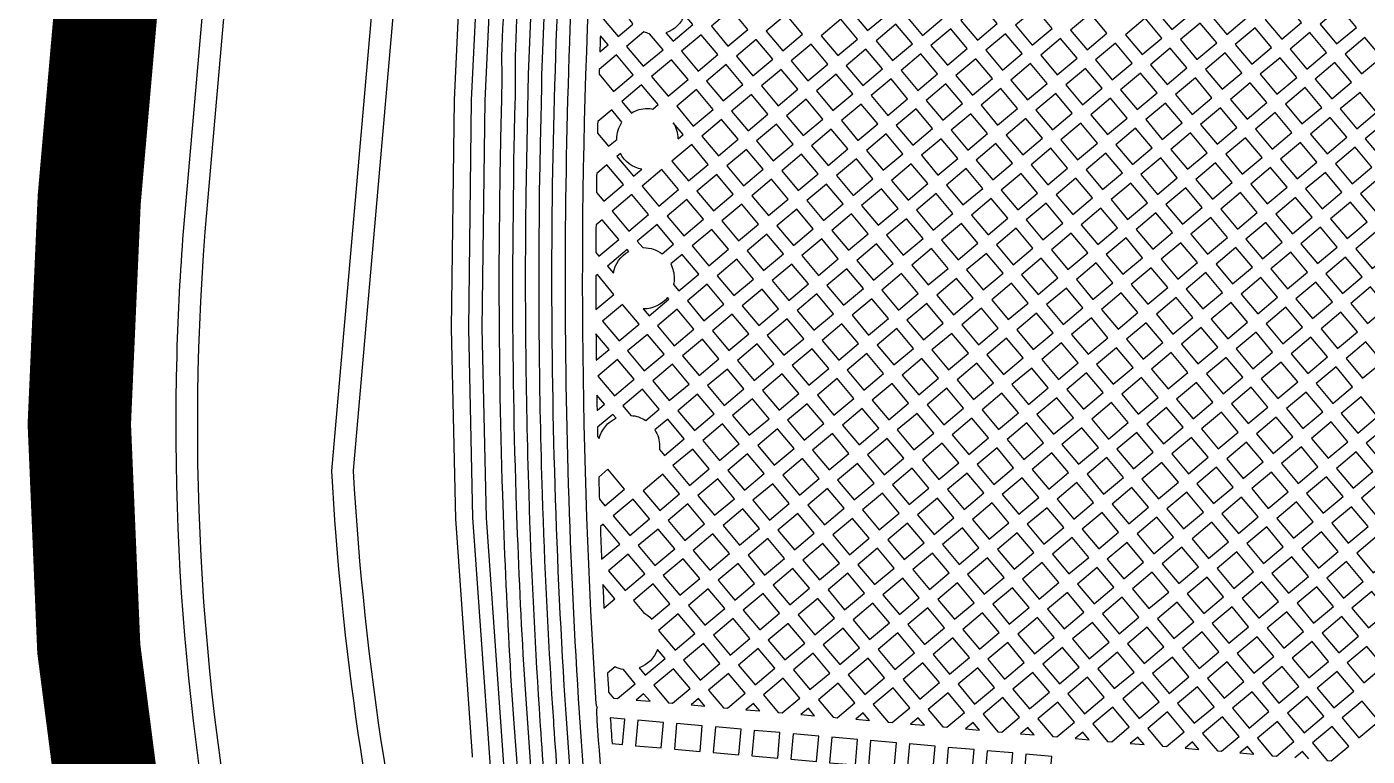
# Model space of a CAD drawing. Extents: x 592 to 965, y 89 to 353.
# Drawn here: x 662.65 to 670.43, y 183.03 to 187.26 of the extents above; entities that cross this region are included whole.
import ezdxf

# ---------------------------------------------------------------- set-up
doc = ezdxf.new("R2010")
doc.units = 0
doc.layers.add('bak_bak_ttr1-bcq8120', color=8, linetype='Continuous')
doc.layers.add('bak_outline', color=7, linetype='Continuous')

msp = doc.modelspace()

# ---------------------------------------------------------------- linework, layer by layer
at = {"layer": 'bak_bak_ttr1-bcq8120'}
for p, q in [((666.021, 185.8709), (666.0553, 185.8299)), ((666.1874, 183.3548), (666.268, 183.3477)), ((666.5059, 183.3269), (666.5863, 183.3199)), ((666.8245, 183.2991), (666.9047, 183.292)), ((667.1428, 183.2712), (667.2233, 183.2642)), ((667.4614, 183.2433), (667.5418, 183.2363)), ((667.78, 183.2155), (667.8602, 183.2084)), ((668.0983, 183.1876), (668.1789, 183.1806)), ((668.4169, 183.1597), (668.4972, 183.1527)), ((668.7354, 183.1319), (668.8158, 183.1248)), ((669.0537, 183.104), (669.1341, 183.097)), ((669.3723, 183.0762), (669.4525, 183.0691)), ((669.6909, 183.0483), (669.7712, 183.0413))]:
    msp.add_line(p, q, dxfattribs=at)
for points in [[(665.0883, 177.6118, -0.097843), (663.2755, 183.0946, -0.06343), (663.2743, 183.1009, -0.04958), (663.274, 183.1059, -0.052293), (663.215, 186.2128), (665.3872, 211.0404, -0.395558), (666.2297, 211.7384), (669.466, 211.4552), (669.466, 211.4553), (671.1289, 211.3098), (671.1289, 211.3098), (677.8052, 210.7257, -0.414215), (678.5277, 209.8647), (676.4092, 185.6453), (676.4086, 185.6427), (676.3737, 185.244, 0.154939), (676.665, 183.9428, -0.073404), (676.6684, 183.9362, -0.000315), (676.6813, 183.9131, -0.03763), (678.5806, 179.824, -0.08198)], [(669.4684, 211.3372), (669.4626, 211.3441), (666.2119, 211.6285), (665.4882, 211.0215), (665.2642, 208.4608), (665.4904, 208.1912, -0.202018), (665.4935, 208.1818), (663.5597, 186.0726, 0.012184), (663.5221, 185.3648, -0.066478), (663.5223, 185.3581, -0.042264), (663.5221, 185.3539, -0.035699), (663.5221, 185.3503, 0.137713), (665.4378, 177.7218, -0.154922), (667.5855, 167.6466), (667.1059, 162.1651, -0.101714), (665.13, 155.544, 0.086448), (663.565, 150.8048), (663.5645, 150.799, -0.058785), (663.5633, 150.7932, 0.0146), (663.4646, 149.95, 0.011997), (663.4277, 149.2438, -0.059048), (663.4279, 149.2379), (663.4274, 149.2321)], [(665.0649, 181.3733, -0.049088), (664.5474, 184.6834, -0.038287), (664.5474, 184.6853), (666.6253, 208.4381), (666.2658, 208.8666, -0.202153), (666.2628, 208.876), (666.4175, 210.6443, -0.20218), (666.4221, 210.653), (666.6243, 210.8227, -0.202095), (666.6337, 210.8257), (667.0612, 210.7883, -0.366935), (667.2904, 210.7683), (667.44, 210.7552, -0.202203), (667.4487, 210.7506), (667.6094, 210.5591), (669.5049, 210.3932), (669.7041, 210.5604), (669.708, 210.6044, -0.180134), (669.7188, 210.728), (669.7434, 211.0095), (669.4684, 211.3373)], [(670.424, 210.8144), (670.3423, 210.6443), (670.3362, 210.5749, -0.197514), (670.1859, 210.2882), (669.7444, 209.9178, -0.199366), (669.3745, 209.8019), (667.7386, 209.945, 0.16513), (667.6874, 209.9325, 0.034753), (667.6164, 209.8808), (667.466, 209.7546, 0.19969), (667.2425, 209.323), (665.3506, 187.6985), (665.3093, 186.8312), (665.2926, 185.5109), (665.3166, 184.4121), (665.4643, 182.3213)], [(665.6854, 182.5168, -0.004507), (665.6327, 183.2064, -0.012092), (665.6326, 183.208), (665.6313, 183.2302, -0.008059), (665.5689, 184.466, -0.017028), (665.5688, 184.4685), (665.566, 184.5518, -0.011283), (665.5497, 186.2842), (665.5625, 186.9823), (665.6042, 187.9678), (667.4674, 209.2677, -0.197976), (667.6276, 209.5746), (667.6504, 209.5938, -0.200612), (667.9534, 209.6883), (669.5789, 209.5461, 0.198797), (670.2858, 209.7688), (670.8545, 210.2461, 0.060637), (670.9594, 210.3581, 0.136746), (671.0319, 210.5532), (671.0346, 210.5838, 0.188663), (670.9665, 210.8015)], [(671.2174, 210.7829, 0.19696), (671.11, 210.5712), (671.1076, 210.5439, -0.135952), (671.0202, 210.3122, -0.060599), (670.9026, 210.187), (670.3351, 209.7107, -0.198927), (669.5723, 209.4702), (667.9419, 209.6129, 0.196869), (667.6997, 209.5357), (667.6768, 209.5164, 0.199815), (667.543, 209.2584), (665.6751, 187.8844), (665.6386, 186.9781, -0.007099), (665.6364, 186.8123, -0.016446), (665.6364, 186.8099, 0.002652), (665.6277, 186.4044, -0.010648), (665.6276, 186.4031), (665.6258, 186.2805, 0.011283), (665.6422, 184.5515), (665.645, 184.4711, 0.008085), (665.7074, 183.2339, -0.011996), (665.7075, 183.2323), (665.7088, 183.2101, 0.004497), (665.7613, 182.5233, -0.014683)], [(665.3884, 182.3146), (665.2404, 184.4134), (665.2164, 185.5105), (665.2331, 186.8334), (665.2745, 187.7038), (667.167, 209.3342, -0.198162), (667.4175, 209.8133), (667.5678, 209.9394, -0.035195), (667.6484, 209.998, -0.161706), (667.7455, 210.021), (669.384, 209.8776, 0.198073), (669.6959, 209.9765), (670.1373, 210.3469, 0.200245), (670.2607, 210.5861), (670.2668, 210.6551), (670.2046, 210.7368)], [(670.7695, 210.5245, 0.194053), (670.5936, 210.355, -0.023807), (670.4228, 210.0585, -0.075312), (670.3651, 209.9931), (670.212, 209.8646, -0.199151), (669.4755, 209.6332), (667.781, 209.7815, 0.191458), (667.7396, 209.7682), (667.5514, 209.6103, 0.198711), (667.3942, 209.3079), (665.5262, 187.954, 0.005509), (665.4849, 187.0841, -0.011854), (665.484, 186.8141, 0.002643), (665.4752, 186.4084, -0.010434), (665.4752, 186.4071), (665.47, 185.8438, 0.008424), (665.4896, 184.5479, -0.01548), (665.4896, 184.5457, 0.007911), (665.4898, 184.5424, -0.022136), (665.49, 184.5392), (665.4959, 184.3699, 0.006012), (665.5409, 183.4462, -0.011121), (665.541, 183.4447), (665.5873, 182.7748)], [(665.8521, 182.3641, -0.034733), (665.7458, 187.67), (667.6289, 209.1964, -0.197109), (667.7388, 209.4093), (667.7824, 209.4548, -0.135335), (667.8652, 209.5043, -0.089473), (668.0766, 209.5231), (669.584, 209.3912, 0.069845), (669.956, 209.4106, 0.129172), (670.4823, 209.6597), (671.0775, 210.1591, 0.06532), (671.237, 210.3351, 0.195736), (671.2655, 210.5556)], [(671.4789, 210.4334, 0.200499), (671.3003, 210.2927, -0.065782), (671.1263, 210.1006), (670.5312, 209.6012, -0.129623), (669.9677, 209.3352, -0.070332), (669.5718, 209.3158), (668.0681, 209.4474, 0.08862), (667.8854, 209.4307, 0.134538), (667.8376, 209.4023), (667.7891, 209.352, 0.198344), (667.7049, 209.1897), (665.8218, 187.6646, 0.034712), (665.9278, 182.3726)], [(667.0653, 209.341), (665.1729, 187.7102), (665.1313, 186.8363), (665.1144, 185.5095), (665.1387, 184.4056), (665.2356, 183.0313), (665.2354, 183.0246, -0.097026)], [(665.5332, 182.5061), (665.479, 183.2192), (665.4649, 183.4401, -0.006037), (665.4196, 184.3695, -0.016842), (665.4196, 184.3719), (665.4133, 184.5478, -0.0084), (665.3938, 185.8425, -0.011875), (665.3937, 185.8441), (665.399, 186.4083, -0.002642), (665.4078, 186.8147, -0.011027), (665.4078, 186.8161, 0.011821), (665.4087, 187.0818, -0.024017), (665.4086, 187.0853, -0.005533), (665.4503, 187.9607, -0.022937), (665.4506, 187.964), (667.3182, 209.3145, -0.198914)], [(666.0289, 182.3856, -0.005971), (665.9586, 183.2917, -0.144521), (665.9633, 183.3127, -0.14277), (665.956, 183.3327, -0.028419), (665.9234, 187.6563, -0.019294), (665.9236, 187.6591), (667.7608, 208.6616, -0.117733)], [(666.4933, 208.3914), (664.4196, 184.6846, 0.088899), (665.8282, 178.7707)], [(665.5283, 177.8207, -0.149807), (663.6875, 186.0702), (665.6255, 208.2276, -0.019259)], [(666.2203, 186.4328, -0.228183), (666.0962, 186.5244), (666.0765, 186.5079)], [(666.0553, 185.8299, -0.229095), (666.1447, 185.9563), (666.1356, 185.9671), (666.021, 185.8709)]]:
    msp.add_lwpolyline(points, format="xyb", dxfattribs=at)
for points in [[(665.987, 187.3178), (666.0832, 187.2031), (666.1693, 187.2753, -0.172854), (666.1253, 187.3863), (666.1018, 187.4142)], [(666.3606, 187.2244), (666.4018, 187.1752), (666.5166, 187.2715), (666.4688, 187.3284, -0.221457)], [(666.1322, 187.1447), (666.2286, 187.0299), (666.3434, 187.1263), (666.2659, 187.2187, -0.048863), (666.2329, 187.2292)], [(665.9724, 186.9835), (666.0554, 186.8846), (666.1702, 186.9809), (666.0738, 187.0957), (665.9733, 187.0114, 0.000273)], [(666.1044, 186.8262), (666.1606, 186.7592, -0.138127), (666.2534, 186.7853, -0.045118), (666.2852, 186.7824), (666.3154, 186.8078), (666.2192, 186.9225)], [(665.9632, 186.643), (666.0275, 186.5662), (666.0756, 186.6065), (666.0756, 186.6075, -0.148326), (666.1055, 186.7063), (666.046, 186.7772), (665.9647, 186.709, 0.000472)], [(665.9569, 186.2986), (665.9997, 186.2477), (666.1145, 186.344), (666.0182, 186.4589), (665.9586, 186.4089, 0.000748)], [(665.9538, 185.9509), (665.972, 185.9292), (666.0867, 186.0255), (665.9903, 186.1403), (665.9548, 186.1106, 0.001066)], [(666.194, 186.0161), (666.2256, 185.9784, -0.007659), (666.2307, 185.9785, -0.164614), (666.3387, 185.942), (666.4051, 185.9977), (666.3089, 186.1124)], [(666.3879, 185.8838, -0.122208), (666.4085, 185.8007, -0.050916), (666.4048, 185.7648), (666.4356, 185.7282), (666.5505, 185.8245), (666.4541, 185.9394)], [(666.229, 185.6229), (666.2626, 185.5829), (666.3772, 185.6792), (666.369, 185.689, -0.226607), (666.2307, 185.6229)], [(666.1104, 185.0607), (666.157, 185.0052, -0.129798), (666.2431, 184.9764), (666.3215, 185.0423), (666.2252, 185.157)], [(665.9628, 184.9367, 0.000397), (665.964, 184.8835), (665.9734, 184.8723, -0.224899), (666.071, 184.9892), (666.0521, 185.0117)], [(666.2965, 184.9218, -0.140214), (666.3234, 184.8278, -0.027699), (666.3223, 184.8082), (666.3521, 184.7727), (666.4668, 184.869), (666.3705, 184.9839)], [(665.9703, 184.6481, 0.000867), (665.9744, 184.5194), (666.0057, 184.4821), (666.1205, 184.5784), (666.0241, 184.6933)], [(666.1722, 183.932), (666.231, 183.8619, -0.084059), (666.2769, 183.8244), (666.3832, 183.9136), (666.287, 184.0283)], [(666.2053, 183.541), (666.2406, 183.499), (666.3553, 183.5952), (666.3107, 183.6484, -0.221994)], [(666.0213, 183.5104, 0.000749), (666.0281, 183.4003), (666.0566, 183.3662), (666.08, 183.3642), (666.1822, 183.45), (666.1133, 183.5322, -0.071024), (666.0654, 183.5474)], [(666.0375, 183.2524, 0.001008), (666.0479, 183.1021), (666.1081, 183.0968), (666.1211, 183.2451)]]:
    msp.add_lwpolyline(points, format="xyb", close=True, dxfattribs=at)
for points in [[(667.434, 187.3517), (667.5304, 187.2369), (667.6452, 187.3332), (667.5488, 187.4481)], [(667.7525, 187.3238), (667.8488, 187.2091), (667.9636, 187.3055), (667.8674, 187.4202)], [(669.1996, 187.3578), (669.296, 187.243), (669.4108, 187.3393), (669.3144, 187.4542)], [(669.5182, 187.3299), (669.6145, 187.2152), (669.7291, 187.3114), (669.6328, 187.4261)], [(666.6239, 187.2621), (666.7202, 187.1474), (666.835, 187.2438), (666.7388, 187.3585)], [(668.071, 187.2961), (668.1674, 187.1812), (668.2821, 187.2775), (668.1857, 187.3924)], [(668.3894, 187.2681), (668.4858, 187.1533), (668.6006, 187.2496), (668.5043, 187.3645)], [(668.708, 187.2402), (668.8042, 187.1255), (668.9192, 187.222), (668.8229, 187.3367)], [(669.8365, 187.302), (669.9328, 187.1872), (670.0477, 187.2836), (669.9514, 187.3984)], [(670.1551, 187.2742), (670.2514, 187.1594), (670.3663, 187.2557), (670.2699, 187.3706)], [(666.9424, 187.2344), (667.0387, 187.1195), (667.1536, 187.2159), (667.0572, 187.3308)], [(667.261, 187.2065), (667.3573, 187.0917), (667.472, 187.1879), (667.3756, 187.3027)], [(667.5793, 187.1785), (667.6756, 187.0638), (667.7904, 187.1601), (667.6942, 187.2749)], [(669.0265, 187.2126), (669.1229, 187.0977), (669.2376, 187.194), (669.1412, 187.3088)], [(669.3449, 187.1846), (669.4412, 187.0698), (669.5561, 187.1662), (669.4598, 187.281)], [(666.4508, 187.1169), (666.547, 187.0022), (666.6618, 187.0984), (666.5655, 187.2131)], [(666.7691, 187.089), (666.8655, 186.9742), (666.9804, 187.0706), (666.884, 187.1854)], [(667.8978, 187.1508), (667.9941, 187.0359), (668.109, 187.1323), (668.0126, 187.2471)], [(668.2163, 187.1229), (668.3127, 187.008), (668.4274, 187.1043), (668.331, 187.2191)], [(668.5348, 187.0949), (668.631, 186.9802), (668.7459, 187.0765), (668.6496, 187.1913)], [(669.6634, 187.1568), (669.7598, 187.042), (669.8745, 187.1382), (669.7781, 187.253)], [(669.9818, 187.1288), (670.0781, 187.014), (670.193, 187.1104), (670.0967, 187.2252)], [(670.3004, 187.101), (670.3967, 186.9863), (670.5115, 187.0827), (670.4152, 187.1974)], [(667.0877, 187.0612), (667.1841, 186.9463), (667.299, 187.0427), (667.2026, 187.1576)], [(667.4063, 187.0333), (667.5026, 186.9186), (667.6172, 187.0148), (667.521, 187.1295)], [(667.7246, 187.0054), (667.8209, 186.8906), (667.9358, 186.9869), (667.8394, 187.1018)], [(668.8532, 187.0672), (668.9496, 186.9523), (669.0645, 187.0487), (668.9681, 187.1636)], [(669.1719, 187.0394), (669.2682, 186.9246), (669.3829, 187.0208), (669.2866, 187.1356)], [(669.4902, 187.0115), (669.5866, 186.8966), (669.7014, 186.993), (669.6051, 187.1078)], [(666.2775, 186.9715), (666.3738, 186.8568), (666.4887, 186.9532), (666.3924, 187.0679)], [(666.596, 186.9438), (666.6924, 186.8289), (666.8071, 186.9252), (666.7108, 187.0401)], [(668.0431, 186.9775), (668.1395, 186.8627), (668.2543, 186.9591), (668.158, 187.0739)], [(668.3617, 186.9497), (668.4579, 186.8349), (668.5726, 186.9312), (668.4764, 187.0459)], [(669.8088, 186.9836), (669.9051, 186.8688), (670.0198, 186.965), (669.9234, 187.0798)], [(670.1271, 186.9556), (670.2234, 186.8409), (670.3383, 186.9373), (670.242, 187.052)], [(666.9145, 186.9158), (667.0109, 186.801), (667.1257, 186.8973), (667.0293, 187.0122)], [(667.2331, 186.8879), (667.3293, 186.7732), (667.4442, 186.8696), (667.3479, 186.9843)], [(667.5515, 186.8602), (667.6479, 186.7454), (667.7626, 186.8416), (667.6662, 186.9564)], [(668.68, 186.9218), (668.7764, 186.807), (668.8912, 186.9033), (668.7948, 187.0182)], [(668.9986, 186.8939), (669.0949, 186.7792), (669.2098, 186.8756), (669.1135, 186.9904)], [(669.3171, 186.8662), (669.4135, 186.7514), (669.5282, 186.8476), (669.4319, 186.9625)], [(666.4228, 186.7984), (666.5192, 186.6836), (666.634, 186.78), (666.5377, 186.8948)], [(667.8699, 186.8322), (667.9663, 186.7174), (668.0811, 186.8137), (667.9847, 186.9285)], [(668.1885, 186.8043), (668.2847, 186.6896), (668.3996, 186.786), (668.3033, 186.9007)], [(668.5069, 186.7766), (668.6033, 186.6617), (668.718, 186.758), (668.6216, 186.8728)], [(669.6356, 186.8382), (669.7319, 186.7234), (669.8467, 186.8198), (669.7504, 186.9346)], [(669.9541, 186.8104), (670.0504, 186.6957), (670.165, 186.7919), (670.0688, 186.9066)], [(670.2724, 186.7825), (670.3687, 186.6677), (670.4836, 186.7641), (670.3873, 186.8789)], [(666.7414, 186.7706), (666.8378, 186.6557), (666.9525, 186.752), (666.8561, 186.8668)], [(667.0598, 186.7426), (667.1561, 186.6279), (667.2709, 186.7243), (667.1747, 186.839)], [(667.3783, 186.7149), (667.4747, 186.6), (667.5895, 186.6964), (667.4932, 186.8113)], [(668.8253, 186.7486), (668.9217, 186.6338), (669.0365, 186.7302), (668.9402, 186.845)], [(669.1438, 186.7208), (669.2402, 186.606), (669.3551, 186.7024), (669.2588, 186.8172)], [(666.5681, 186.6252), (666.6645, 186.5103), (666.7794, 186.6067), (666.683, 186.7216)], [(667.6969, 186.687), (667.7933, 186.5722), (667.9079, 186.6684), (667.8115, 186.7832)], [(668.0153, 186.659), (668.1115, 186.5443), (668.2263, 186.6406), (668.1301, 186.7553)], [(668.3337, 186.6312), (668.4301, 186.5164), (668.5449, 186.6127), (668.4485, 186.7276)], [(669.4625, 186.693), (669.5588, 186.5782), (669.6735, 186.6745), (669.5772, 186.7893)], [(669.7809, 186.6651), (669.8771, 186.5504), (669.992, 186.6467), (669.8957, 186.7614)], [(670.0993, 186.6373), (670.1957, 186.5225), (670.3104, 186.6187), (670.214, 186.7335)], [(666.8867, 186.5973), (666.983, 186.4826), (667.0977, 186.5789), (667.0015, 186.6936)], [(667.2051, 186.5695), (667.3014, 186.4547), (667.4163, 186.551), (667.3199, 186.6659)], [(667.5236, 186.5416), (667.62, 186.4268), (667.7349, 186.5232), (667.6385, 186.638)], [(668.6523, 186.6034), (668.7486, 186.4886), (668.8633, 186.5848), (668.767, 186.6996)], [(668.9706, 186.5754), (669.067, 186.4606), (669.1818, 186.557), (669.0855, 186.6718)], [(669.2892, 186.5476), (669.3855, 186.4328), (669.5004, 186.5292), (669.4041, 186.644)], [(670.4177, 186.6093), (670.5141, 186.4945), (670.629, 186.5909), (670.5326, 186.7057)], [(666.395, 186.4799), (666.4913, 186.365), (666.6061, 186.4614), (666.5098, 186.5762)], [(667.8422, 186.5138), (667.9385, 186.3991), (668.0531, 186.4953), (667.9569, 186.61)], [(668.1605, 186.4859), (668.2569, 186.3711), (668.3717, 186.4674), (668.2753, 186.5822)], [(669.6078, 186.5198), (669.704, 186.4051), (669.8188, 186.5014), (669.7225, 186.6161)], [(669.9261, 186.492), (670.0225, 186.3771), (670.1373, 186.4735), (670.041, 186.5884)], [(670.2447, 186.4641), (670.341, 186.3493), (670.4557, 186.4455), (670.3593, 186.5603)], [(666.7135, 186.452), (666.8097, 186.3373), (666.9246, 186.4337), (666.8284, 186.5484)], [(667.032, 186.4243), (667.1283, 186.3094), (667.2431, 186.4057), (667.1467, 186.5205)], [(667.3504, 186.3963), (667.4468, 186.2814), (667.5616, 186.3778), (667.4653, 186.4927)], [(668.479, 186.458), (668.5754, 186.3432), (668.6902, 186.4396), (668.5939, 186.5544)], [(668.7976, 186.4302), (668.8939, 186.3154), (669.0086, 186.4116), (668.9123, 186.5265)], [(669.116, 186.4022), (669.2123, 186.2874), (669.3271, 186.3838), (669.2308, 186.4986)], [(666.2219, 186.3346), (666.3183, 186.2198), (666.433, 186.3161), (666.3366, 186.4309)], [(666.5403, 186.3067), (666.6366, 186.192), (666.7514, 186.2883), (666.6551, 186.403)], [(667.669, 186.3684), (667.7652, 186.2537), (667.8801, 186.3501), (667.7839, 186.4648)], [(667.9875, 186.3407), (668.0838, 186.2259), (668.1985, 186.3221), (668.1021, 186.4369)], [(668.3058, 186.3127), (668.4022, 186.1979), (668.517, 186.2942), (668.4207, 186.409)], [(669.4345, 186.3744), (669.5307, 186.2597), (669.6457, 186.3561), (669.5494, 186.4709)], [(669.753, 186.3468), (669.8494, 186.2319), (669.9641, 186.3282), (669.8677, 186.443)], [(670.0715, 186.3188), (670.1678, 186.2039), (670.2827, 186.3003), (670.1863, 186.4151)], [(666.8587, 186.2789), (666.9551, 186.164), (667.07, 186.2604), (666.9736, 186.3753)], [(667.1773, 186.251), (667.2737, 186.1362), (667.3884, 186.2325), (667.2921, 186.3473)], [(668.6243, 186.2849), (668.7207, 186.17), (668.8355, 186.2664), (668.7392, 186.3812)], [(668.9429, 186.257), (669.0392, 186.1422), (669.1539, 186.2385), (669.0576, 186.3533)], [(669.2613, 186.2291), (669.3575, 186.1144), (669.4724, 186.2107), (669.3761, 186.3254)], [(670.39, 186.2909), (670.4863, 186.1762), (670.6009, 186.2724), (670.5047, 186.3871)], [(666.0487, 186.1893), (666.145, 186.0745), (666.2599, 186.1708), (666.1635, 186.2857)], [(666.3672, 186.1614), (666.4635, 186.0467), (666.5782, 186.143), (666.4819, 186.2577)], [(667.4958, 186.2231), (667.592, 186.1084), (667.7069, 186.2047), (667.6106, 186.3194)], [(667.8142, 186.1953), (667.9106, 186.0805), (668.0255, 186.1769), (667.9291, 186.2917)], [(668.1328, 186.1675), (668.2291, 186.0527), (668.3438, 186.1489), (668.2475, 186.2637)], [(669.5797, 186.2013), (669.6761, 186.0865), (669.791, 186.1829), (669.6947, 186.2978)], [(669.8984, 186.1735), (669.9947, 186.0587), (670.1095, 186.1549), (670.0131, 186.2698)], [(666.6855, 186.1336), (666.7819, 186.0187), (666.8967, 186.1151), (666.8003, 186.2299)], [(667.0041, 186.1057), (667.1004, 185.9908), (667.2153, 186.0872), (667.1189, 186.2021)], [(667.3227, 186.0778), (667.4189, 185.9631), (667.5337, 186.0594), (667.4374, 186.1741)], [(668.4511, 186.1395), (668.5475, 186.0247), (668.6623, 186.121), (668.566, 186.2359)], [(668.7697, 186.1116), (668.866, 185.9969), (668.9808, 186.0932), (668.8845, 186.208)], [(669.0882, 186.0838), (669.1844, 185.9691), (669.2992, 186.0654), (669.2029, 186.1801)], [(670.2168, 186.1455), (670.3131, 186.0308), (670.4279, 186.1272), (670.3317, 186.2419)], [(667.641, 186.05), (667.7374, 185.9351), (667.8522, 186.0315), (667.7559, 186.1464)], [(667.9596, 186.0221), (668.0559, 185.9073), (668.1708, 186.0037), (668.0744, 186.1185)], [(668.2781, 185.9943), (668.3745, 185.8795), (668.4891, 185.9757), (668.3928, 186.0905)], [(669.4065, 186.056), (669.5029, 185.9411), (669.6177, 186.0375), (669.5214, 186.1524)], [(669.7251, 186.0281), (669.8214, 185.9133), (669.9364, 186.0097), (669.84, 186.1246)], [(670.0437, 186.0003), (670.14, 185.8856), (670.2547, 185.9819), (670.1584, 186.0966)], [(666.5125, 185.9884), (666.6088, 185.8735), (666.7235, 185.9698), (666.6272, 186.0846)], [(666.8309, 185.9604), (666.9273, 185.8455), (667.0421, 185.9418), (666.9457, 186.0567)], [(667.1494, 185.9324), (667.2457, 185.8177), (667.3605, 185.9141), (667.2643, 186.0288)], [(668.5965, 185.9663), (668.6928, 185.8515), (668.8076, 185.9479), (668.7113, 186.0627)], [(668.915, 185.9385), (669.0112, 185.8238), (669.1261, 185.9201), (669.0298, 186.0349)], [(670.362, 185.9725), (670.4584, 185.8576), (670.5733, 185.954), (670.4769, 186.0688)], [(667.4679, 185.9047), (667.5643, 185.7899), (667.679, 185.8862), (667.5826, 186.001)], [(667.7864, 185.8768), (667.8827, 185.762), (667.9975, 185.8583), (667.9012, 185.9731)], [(668.1049, 185.849), (668.2012, 185.7341), (668.3161, 185.8305), (668.2197, 185.9453)], [(669.2334, 185.9108), (669.3298, 185.7959), (669.4445, 185.8922), (669.3481, 186.007)], [(669.5519, 185.8828), (669.6482, 185.7679), (669.7631, 185.8643), (669.6667, 185.9791)], [(669.8704, 185.8549), (669.9667, 185.7402), (670.0816, 185.8366), (669.9854, 185.9513)], [(666.6578, 185.8151), (666.7542, 185.7003), (666.8689, 185.7965), (666.7725, 185.9114)], [(666.9762, 185.7871), (667.0725, 185.6724), (667.1873, 185.7688), (667.091, 185.8835)], [(668.4235, 185.8211), (668.5198, 185.7063), (668.6344, 185.8026), (668.5381, 185.9173)], [(668.7418, 185.7932), (668.838, 185.6784), (668.9529, 185.7748), (668.8566, 185.8895)], [(669.0602, 185.7654), (669.1566, 185.6506), (669.2714, 185.7469), (669.1751, 185.8618)], [(670.189, 185.8272), (670.2853, 185.7124), (670.4, 185.8086), (670.3037, 185.9235)], [(667.2946, 185.7594), (667.391, 185.6445), (667.5059, 185.7409), (667.4095, 185.8558)], [(667.6132, 185.7315), (667.7096, 185.6167), (667.8243, 185.713), (667.728, 185.8278)], [(667.9317, 185.7036), (668.028, 185.5888), (668.1429, 185.6851), (668.0465, 185.8)], [(669.3788, 185.7375), (669.4751, 185.6227), (669.5899, 185.7189), (669.4935, 185.8338)], [(669.6972, 185.7095), (669.7935, 185.5948), (669.9083, 185.6912), (669.8121, 185.8059)], [(666.4846, 185.6698), (666.581, 185.5549), (666.6958, 185.6513), (666.5994, 185.7661)], [(666.8032, 185.6419), (666.8994, 185.5272), (667.0141, 185.6234), (666.9179, 185.7382)], [(667.1215, 185.6141), (667.2178, 185.4992), (667.3326, 185.5955), (667.2363, 185.7104)], [(668.2502, 185.6757), (668.3465, 185.561), (668.4614, 185.6574), (668.3651, 185.7721)], [(668.5687, 185.648), (668.665, 185.5333), (668.7797, 185.6295), (668.6834, 185.7442)], [(668.887, 185.6201), (668.9834, 185.5052), (669.0982, 185.6016), (669.0018, 185.7164)], [(670.0157, 185.6818), (670.112, 185.567), (670.227, 185.6634), (670.1306, 185.7782)], [(670.3343, 185.654), (670.4307, 185.5392), (670.5454, 185.6354), (670.449, 185.7503)], [(665.9929, 185.5524), (666.0893, 185.4375), (666.2042, 185.534), (666.1078, 185.6488)], [(667.44, 185.5861), (667.5363, 185.4713), (667.6512, 185.5677), (667.5549, 185.6825)], [(667.7586, 185.5583), (667.8549, 185.4435), (667.9697, 185.5398), (667.8733, 185.6546)], [(668.077, 185.5304), (668.1733, 185.4156), (668.2881, 185.512), (668.1918, 185.6268)], [(669.2056, 185.5922), (669.3019, 185.4773), (669.4168, 185.5737), (669.3204, 185.6886)], [(669.5241, 185.5643), (669.6204, 185.4496), (669.7351, 185.5459), (669.6388, 185.6606)], [(669.8424, 185.5365), (669.9388, 185.4216), (670.0537, 185.518), (669.9573, 185.6328)], [(666.3115, 185.5246), (666.4079, 185.4097), (666.5226, 185.506), (666.4262, 185.6208)], [(666.6299, 185.4966), (666.7262, 185.3818), (666.841, 185.4782), (666.7448, 185.5929)], [(666.9484, 185.4688), (667.0448, 185.354), (667.1595, 185.4502), (667.0631, 185.5651)], [(668.3955, 185.5026), (668.4918, 185.3879), (668.6066, 185.4843), (668.5104, 185.599)], [(668.714, 185.4749), (668.8104, 185.36), (668.925, 185.4562), (668.8286, 185.5711)], [(670.161, 185.5086), (670.2574, 185.3937), (670.3723, 185.4902), (670.2759, 185.605)], [(666.1383, 185.3792), (666.2346, 185.2643), (666.3495, 185.3607), (666.2532, 185.4756)], [(667.2668, 185.4408), (667.3632, 185.326), (667.478, 185.4224), (667.3816, 185.5372)], [(667.5853, 185.413), (667.6817, 185.2981), (667.7965, 185.3945), (667.7002, 185.5094)], [(667.9039, 185.3851), (668.0002, 185.2704), (668.1149, 185.3666), (668.0186, 185.4814)], [(669.0324, 185.4469), (669.1287, 185.332), (669.2435, 185.4284), (669.1472, 185.5432)], [(669.3509, 185.419), (669.4472, 185.3043), (669.562, 185.4006), (669.4658, 185.5153)], [(669.6694, 185.3912), (669.7657, 185.2764), (669.8804, 185.3726), (669.7841, 185.4875)], [(666.4569, 185.3513), (666.5531, 185.2366), (666.6678, 185.3329), (666.5716, 185.4476)], [(666.7752, 185.3235), (666.8715, 185.2086), (666.9864, 185.305), (666.89, 185.4198)], [(667.0937, 185.2956), (667.1901, 185.1808), (667.3048, 185.277), (667.2085, 185.3919)], [(668.2223, 185.3573), (668.3185, 185.2425), (668.4334, 185.3389), (668.3371, 185.4536)], [(668.5407, 185.3295), (668.6371, 185.2147), (668.752, 185.3111), (668.6556, 185.4259)], [(668.8593, 185.3017), (668.9557, 185.1868), (669.0704, 185.283), (668.974, 185.3979)], [(669.9878, 185.3632), (670.0842, 185.2484), (670.199, 185.3448), (670.1026, 185.4596)], [(670.3064, 185.3354), (670.4026, 185.2207), (670.5175, 185.3171), (670.4213, 185.4318)], [(665.9651, 185.2339), (666.0615, 185.119), (666.1763, 185.2153), (666.0799, 185.3302)], [(667.4121, 185.2677), (667.5085, 185.1528), (667.6233, 185.2491), (667.5269, 185.364)], [(667.7307, 185.2398), (667.8269, 185.125), (667.9418, 185.2214), (667.8455, 185.3361)], [(669.1777, 185.2736), (669.274, 185.1589), (669.3888, 185.2553), (669.2925, 185.37)], [(669.4961, 185.2459), (669.5925, 185.131), (669.7074, 185.2274), (669.611, 185.3422)], [(669.8147, 185.218), (669.9111, 185.1032), (670.0258, 185.1994), (669.9294, 185.3143)], [(666.2836, 185.206), (666.3799, 185.0912), (666.4948, 185.1877), (666.3985, 185.3024)], [(666.6021, 185.1783), (666.6985, 185.0634), (666.8132, 185.1596), (666.7168, 185.2745)], [(666.9205, 185.1503), (667.0169, 185.0354), (667.1317, 185.1318), (667.0354, 185.2466)], [(668.0492, 185.212), (668.1454, 185.0973), (668.2602, 185.1936), (668.1639, 185.3083)], [(668.3675, 185.1842), (668.4639, 185.0693), (668.5787, 185.1657), (668.4824, 185.2805)], [(668.6861, 185.1563), (668.7825, 185.0414), (668.8973, 185.1378), (668.801, 185.2527)], [(670.1331, 185.19), (670.2294, 185.0753), (670.3442, 185.1717), (670.248, 185.2864)], [(667.2391, 185.1224), (667.3354, 185.0076), (667.4501, 185.1038), (667.3538, 185.2187)], [(667.5575, 185.0944), (667.6538, 184.9797), (667.7686, 185.076), (667.6723, 185.1908)], [(667.8759, 185.0666), (667.9722, 184.9519), (668.0871, 185.0483), (667.9908, 185.163)], [(669.0047, 185.1284), (669.1009, 185.0137), (669.2156, 185.1099), (669.1193, 185.2247)], [(669.3229, 185.1006), (669.4193, 184.9857), (669.5341, 185.0821), (669.4378, 185.1969)], [(669.6415, 185.0727), (669.7379, 184.9578), (669.8527, 185.0542), (669.7563, 185.169)], [(666.4289, 185.0329), (666.5252, 184.918), (666.6401, 185.0144), (666.5438, 185.1293)], [(666.7475, 185.005), (666.8438, 184.8902), (666.9585, 184.9865), (666.8622, 185.1013)], [(668.1944, 185.0389), (668.2908, 184.9241), (668.4055, 185.0203), (668.3091, 185.1352)], [(668.5129, 185.0109), (668.6092, 184.8961), (668.7241, 184.9925), (668.6277, 185.1073)], [(668.8314, 184.9831), (668.9277, 184.8684), (669.0426, 184.9648), (668.9463, 185.0795)], [(669.9601, 185.0448), (670.0563, 184.9301), (670.171, 185.0263), (670.0748, 185.141)], [(670.2784, 185.0169), (670.3747, 184.9021), (670.4896, 184.9985), (670.3932, 185.1133)], [(667.0659, 184.9771), (667.1622, 184.8622), (667.2771, 184.9586), (667.1807, 185.0734)], [(667.3844, 184.9492), (667.4807, 184.8345), (667.5954, 184.9307), (667.4991, 185.0455)], [(667.7028, 184.9213), (667.799, 184.8066), (667.9138, 184.9029), (667.8175, 185.0176)], [(669.1499, 184.9554), (669.2463, 184.8405), (669.3609, 184.9367), (669.2646, 185.0516)], [(669.4683, 184.9273), (669.5647, 184.8125), (669.6795, 184.9088), (669.5831, 185.0237)], [(666.5742, 184.8597), (666.6706, 184.7448), (666.7855, 184.8412), (666.6891, 184.9561)], [(666.8928, 184.8318), (666.9892, 184.717), (667.1038, 184.8132), (667.0075, 184.9281)], [(668.0212, 184.8935), (668.1175, 184.7787), (668.2324, 184.8751), (668.136, 184.9899)], [(668.3398, 184.8657), (668.4361, 184.7508), (668.5509, 184.8471), (668.4545, 184.962)], [(668.6582, 184.8377), (668.7545, 184.723), (668.8693, 184.8194), (668.7731, 184.9341)], [(669.7868, 184.8994), (669.8831, 184.7847), (669.9979, 184.8811), (669.9017, 184.9958)], [(670.1053, 184.8717), (670.2017, 184.7569), (670.3164, 184.8531), (670.22, 184.968)], [(670.4237, 184.8437), (670.5201, 184.7289), (670.6349, 184.8252), (670.5386, 184.9401)], [(667.2112, 184.8039), (667.3075, 184.6891), (667.4223, 184.7855), (667.326, 184.9002)], [(667.5297, 184.7761), (667.6259, 184.6614), (667.7406, 184.7576), (667.6444, 184.8723)], [(668.9767, 184.81), (669.073, 184.6951), (669.1879, 184.7915), (669.0915, 184.9064)], [(669.2953, 184.7821), (669.3916, 184.6673), (669.5063, 184.7635), (669.4099, 184.8783)], [(669.6136, 184.7541), (669.7099, 184.6394), (669.8247, 184.7358), (669.7285, 184.8505)], [(666.401, 184.7143), (666.4974, 184.5995), (666.6122, 184.6958), (666.5158, 184.8107)], [(666.7195, 184.6864), (666.8159, 184.5716), (666.9308, 184.668), (666.8344, 184.7829)], [(667.848, 184.7482), (667.9444, 184.6334), (668.0592, 184.7297), (667.9628, 184.8446)], [(668.1665, 184.7203), (668.2629, 184.6055), (668.3778, 184.7019), (668.2814, 184.8167)], [(668.4851, 184.6925), (668.5814, 184.5778), (668.6961, 184.674), (668.5998, 184.7887)], [(669.9321, 184.7264), (670.0284, 184.6115), (670.1433, 184.7079), (670.0469, 184.8227)], [(670.2506, 184.6985), (670.347, 184.5836), (670.4617, 184.6799), (670.3654, 184.7947)], [(667.0381, 184.6586), (667.1344, 184.5439), (667.2491, 184.6401), (667.1528, 184.7549)], [(667.3565, 184.6307), (667.4527, 184.516), (667.5676, 184.6124), (667.4713, 184.7271)], [(667.6749, 184.603), (667.7713, 184.4882), (667.886, 184.5844), (667.7896, 184.6993)], [(668.8034, 184.6646), (668.8998, 184.5498), (669.0147, 184.6462), (668.9183, 184.761)], [(669.122, 184.6368), (669.2184, 184.5219), (669.3333, 184.6183), (669.2369, 184.7332)], [(669.4406, 184.6089), (669.5369, 184.4942), (669.6515, 184.5904), (669.5553, 184.7051)], [(666.2279, 184.569), (666.3242, 184.4542), (666.439, 184.5505), (666.3427, 184.6654)], [(666.5464, 184.5411), (666.6427, 184.4263), (666.7575, 184.5226), (666.6612, 184.6375)], [(667.9933, 184.575), (668.0897, 184.4602), (668.2045, 184.5565), (668.1081, 184.6713)], [(668.3119, 184.5471), (668.4081, 184.4324), (668.523, 184.5288), (668.4267, 184.6435)], [(668.6303, 184.5194), (668.7267, 184.4045), (668.8414, 184.5008), (668.7451, 184.6157)], [(669.7589, 184.581), (669.8552, 184.4662), (669.9701, 184.5625), (669.8737, 184.6774)], [(670.0774, 184.5531), (670.1738, 184.4383), (670.2886, 184.5347), (670.1923, 184.6495)], [(670.396, 184.5253), (670.4922, 184.4106), (670.607, 184.5068), (670.5107, 184.6215)], [(666.8649, 184.5132), (666.9611, 184.3985), (667.076, 184.4949), (666.9798, 184.6097)], [(667.1834, 184.4855), (667.2797, 184.3708), (667.3943, 184.467), (667.2981, 184.5818)], [(667.5017, 184.4577), (667.5981, 184.3428), (667.7129, 184.4392), (667.6165, 184.554)], [(668.9488, 184.4914), (669.0452, 184.3766), (669.16, 184.4729), (669.0636, 184.5878)], [(669.2674, 184.4636), (669.3636, 184.3488), (669.4785, 184.4452), (669.3822, 184.5599)], [(666.0546, 184.4237), (666.151, 184.3089), (666.2659, 184.4052), (666.1695, 184.5201)], [(666.3732, 184.3958), (666.4696, 184.281), (666.5844, 184.3773), (666.488, 184.4922)], [(666.6917, 184.3679), (666.788, 184.2532), (666.9028, 184.3495), (666.8065, 184.4643)], [(667.8203, 184.4298), (667.9166, 184.3149), (668.0313, 184.4112), (667.935, 184.526)], [(668.1387, 184.4018), (668.2349, 184.2871), (668.3497, 184.3834), (668.2535, 184.4981)], [(668.4571, 184.374), (668.5535, 184.2592), (668.6683, 184.3556), (668.572, 184.4704)], [(669.5858, 184.4358), (669.6822, 184.321), (669.7969, 184.4172), (669.7005, 184.5321)], [(669.9042, 184.4078), (670.0006, 184.293), (670.1154, 184.3893), (670.019, 184.5042)], [(670.2228, 184.3799), (670.319, 184.2652), (670.4339, 184.3616), (670.3376, 184.4763)], [(667.0101, 184.3401), (667.1064, 184.2254), (667.2213, 184.3218), (667.125, 184.4365)], [(667.3286, 184.3124), (667.425, 184.1976), (667.5397, 184.2938), (667.4433, 184.4087)], [(667.647, 184.2844), (667.7434, 184.1696), (667.8583, 184.266), (667.7619, 184.3808)], [(668.7757, 184.3462), (668.8721, 184.2313), (668.9868, 184.3276), (668.8904, 184.4424)], [(669.0941, 184.3182), (669.1904, 184.2035), (669.3052, 184.2999), (669.209, 184.4146)], [(669.4126, 184.2905), (669.509, 184.1756), (669.6238, 184.272), (669.5275, 184.3869)], [(666.2, 184.2505), (666.2964, 184.1356), (666.4112, 184.232), (666.3148, 184.3469)], [(666.5185, 184.2226), (666.6148, 184.1079), (666.7296, 184.2042), (666.6333, 184.3189)], [(667.9656, 184.2566), (668.0619, 184.1419), (668.1766, 184.2381), (668.0803, 184.3528)], [(668.2839, 184.2287), (668.3803, 184.1139), (668.4951, 184.2102), (668.3987, 184.325)], [(669.7312, 184.2626), (669.8276, 184.1478), (669.9422, 184.244), (669.8459, 184.3588)], [(670.0496, 184.2346), (670.1458, 184.1199), (670.2606, 184.2162), (670.1644, 184.3309)], [(670.368, 184.2068), (670.4644, 184.092), (670.5792, 184.1884), (670.4829, 184.3032)], [(666.837, 184.1948), (666.9332, 184.0801), (667.048, 184.1764), (666.9517, 184.2912)], [(667.1554, 184.167), (667.2517, 184.0522), (667.3666, 184.1486), (667.2703, 184.2635)], [(667.474, 184.1392), (667.5704, 184.0244), (667.685, 184.1206), (667.5887, 184.2355)], [(668.6024, 184.2008), (668.6988, 184.086), (668.8137, 184.1823), (668.7173, 184.2972)], [(668.921, 184.1729), (669.0173, 184.0582), (669.132, 184.1545), (669.0358, 184.2692)], [(669.2394, 184.1451), (669.3358, 184.0303), (669.4506, 184.1266), (669.3542, 184.2415)], [(666.0269, 184.1052), (666.1232, 183.9904), (666.238, 184.0867), (666.1416, 184.2015)], [(666.3453, 184.0773), (666.4416, 183.9626), (666.5564, 184.0589), (666.4602, 184.1736)], [(666.6638, 184.0495), (666.7601, 183.9348), (666.8748, 184.0311), (666.7786, 184.1459)], [(667.7924, 184.1112), (667.8886, 183.9965), (668.0035, 184.0929), (667.9072, 184.2076)], [(668.1108, 184.0835), (668.2072, 183.9686), (668.3219, 184.0649), (668.2256, 184.1797)], [(668.4293, 184.0555), (668.5256, 183.9406), (668.6404, 184.037), (668.5441, 184.1518)], [(669.558, 184.1172), (669.6543, 184.0024), (669.7692, 184.0988), (669.6728, 184.2136)], [(669.8765, 184.0894), (669.9728, 183.9747), (670.0875, 184.0709), (669.9912, 184.1856)], [(670.1948, 184.0615), (670.2912, 183.9467), (670.406, 184.043), (670.3096, 184.1578)], [(666.9822, 184.0217), (667.0786, 183.9069), (667.1934, 184.0032), (667.097, 184.1181)], [(667.3007, 183.9938), (667.3971, 183.879), (667.512, 183.9754), (667.4156, 184.0902)], [(668.7478, 184.0276), (668.844, 183.9129), (668.9589, 184.0093), (668.8627, 184.124)], [(669.0663, 183.9999), (669.1626, 183.885), (669.2774, 183.9813), (669.181, 184.0961)], [(669.3847, 183.9719), (669.4811, 183.8571), (669.5959, 183.9534), (669.4996, 184.0683)], [(666.4906, 183.9042), (666.5868, 183.7895), (666.7017, 183.8858), (666.6054, 184.0005)], [(667.6193, 183.966), (667.7156, 183.8513), (667.8303, 183.9475), (667.734, 184.0622)], [(667.9376, 183.9381), (668.034, 183.8233), (668.1488, 183.9197), (668.0525, 184.0345)], [(668.2562, 183.9103), (668.3526, 183.7954), (668.4673, 183.8917), (668.3709, 184.0065)], [(669.7033, 183.944), (669.7996, 183.8293), (669.9144, 183.9257), (669.8182, 184.0404)], [(670.0218, 183.9163), (670.1181, 183.8015), (670.2328, 183.8977), (670.1364, 184.0125)], [(666.809, 183.8764), (666.9054, 183.7616), (667.0202, 183.8579), (666.9238, 183.9728)], [(667.1275, 183.8485), (667.2239, 183.7337), (667.3387, 183.83), (667.2423, 183.9448)], [(667.4461, 183.8206), (667.5423, 183.7059), (667.6572, 183.8023), (667.561, 183.917)], [(668.5746, 183.8823), (668.6709, 183.7676), (668.7857, 183.8639), (668.6894, 183.9786)], [(668.893, 183.8545), (668.9894, 183.7396), (669.1043, 183.836), (669.0079, 183.9509)], [(669.2116, 183.8266), (669.308, 183.7118), (669.4227, 183.8081), (669.3264, 183.9229)], [(670.3402, 183.8883), (670.4365, 183.7734), (670.5513, 183.8698), (670.455, 183.9846)], [(666.3174, 183.7589), (666.4137, 183.6442), (666.5285, 183.7405), (666.4322, 183.8552)], [(667.7646, 183.7929), (667.8609, 183.6781), (667.9756, 183.7743), (667.8792, 183.8891)], [(668.083, 183.7649), (668.1793, 183.6501), (668.2942, 183.7464), (668.1978, 183.8613)], [(669.5301, 183.7987), (669.6263, 183.684), (669.7412, 183.7803), (669.6449, 183.895)], [(669.8485, 183.7709), (669.9449, 183.6561), (670.0598, 183.7525), (669.9634, 183.8673)], [(670.1671, 183.7431), (670.2635, 183.6283), (670.3782, 183.7245), (670.2818, 183.8393)], [(666.6358, 183.7311), (666.7322, 183.6162), (666.847, 183.7126), (666.7507, 183.8275)], [(666.9544, 183.7032), (667.0508, 183.5884), (667.1655, 183.6847), (667.0692, 183.7995)], [(667.2729, 183.6753), (667.3691, 183.5606), (667.4839, 183.6569), (667.3877, 183.7716)], [(668.4015, 183.737), (668.4978, 183.6223), (668.6125, 183.7186), (668.5162, 183.8333)], [(668.7199, 183.7092), (668.8162, 183.5943), (668.931, 183.6907), (668.8346, 183.8055)], [(669.0384, 183.6813), (669.1347, 183.5664), (669.2496, 183.6628), (669.1532, 183.7777)], [(666.4627, 183.5858), (666.559, 183.471), (666.6738, 183.5673), (666.5774, 183.6821)], [(667.5913, 183.6475), (667.6877, 183.5327), (667.8026, 183.6291), (667.7062, 183.7439)], [(667.9099, 183.6197), (668.0063, 183.5049), (668.121, 183.6011), (668.0246, 183.7159)], [(668.2283, 183.5917), (668.3246, 183.477), (668.4394, 183.5734), (668.3432, 183.6881)], [(669.357, 183.6534), (669.4532, 183.5387), (669.568, 183.635), (669.4717, 183.7497)], [(669.6753, 183.6256), (669.7717, 183.5108), (669.8865, 183.6071), (669.7902, 183.722)], [(669.9939, 183.5977), (670.0902, 183.4829), (670.2051, 183.5793), (670.1088, 183.6941)], [(666.7812, 183.5579), (666.8775, 183.443), (666.9924, 183.5394), (666.896, 183.6542)], [(667.0997, 183.53), (667.196, 183.4153), (667.3108, 183.5116), (667.2145, 183.6263)], [(668.5468, 183.564), (668.6431, 183.4491), (668.7579, 183.5454), (668.6615, 183.6602)], [(668.8652, 183.536), (668.9616, 183.4211), (669.0764, 183.5174), (668.98, 183.6323)], [(669.1837, 183.5081), (669.28, 183.3933), (669.3948, 183.4897), (669.2986, 183.6044)], [(670.3125, 183.5699), (670.4087, 183.4552), (670.5234, 183.5514), (670.4271, 183.6661)], [(666.2896, 183.4406), (666.3754, 183.3384), (666.3986, 183.3363), (666.5007, 183.422), (666.4043, 183.5368)], [(667.4181, 183.5022), (667.5145, 183.3874), (667.6293, 183.4837), (667.5329, 183.5985)], [(667.7366, 183.4743), (667.833, 183.3595), (667.9479, 183.4559), (667.8515, 183.5707)], [(668.0553, 183.4465), (668.1515, 183.3318), (668.2662, 183.428), (668.1699, 183.5427)], [(669.5022, 183.4803), (669.5986, 183.3655), (669.7133, 183.4618), (669.6169, 183.5766)], [(669.8207, 183.4524), (669.917, 183.3375), (670.0319, 183.4339), (669.9355, 183.5487)], [(666.608, 183.4126), (666.6937, 183.3105), (666.7172, 183.3085), (666.8192, 183.394), (666.7228, 183.5089)], [(666.9265, 183.3847), (667.0121, 183.2827), (667.0355, 183.2806), (667.1376, 183.3663), (667.0414, 183.481)], [(667.245, 183.3569), (667.3307, 183.2548), (667.354, 183.2527), (667.4561, 183.3384), (667.3598, 183.4532)], [(668.3736, 183.4186), (668.4699, 183.3038), (668.5848, 183.4001), (668.4884, 183.515)], [(668.6921, 183.3907), (668.7885, 183.2759), (668.9032, 183.3721), (668.8068, 183.487)], [(669.0106, 183.3627), (669.1068, 183.248), (669.2216, 183.3444), (669.1253, 183.4591)], [(670.1392, 183.4245), (670.2355, 183.3098), (670.3504, 183.4062), (670.2541, 183.5209)], [(667.5635, 183.329), (667.6491, 183.2269), (667.6726, 183.2249), (667.7746, 183.3105), (667.6783, 183.4253)], [(667.882, 183.3011), (667.9676, 183.1991), (667.9909, 183.197), (668.0931, 183.2828), (667.9969, 183.3975)], [(668.2005, 183.2734), (668.2863, 183.1712), (668.3095, 183.1691), (668.4116, 183.2548), (668.3152, 183.3696)], [(669.329, 183.335), (669.4253, 183.2201), (669.5402, 183.3165), (669.4438, 183.4314)], [(669.6475, 183.3071), (669.7439, 183.1923), (669.8587, 183.2885), (669.7623, 183.4034)], [(669.966, 183.2792), (670.0623, 183.1645), (670.1771, 183.2608), (670.0809, 183.3755)], [(668.5189, 183.2454), (668.6045, 183.1433), (668.6281, 183.1413), (668.7301, 183.2269), (668.6338, 183.3418)], [(668.8375, 183.2175), (668.9231, 183.1155), (668.9464, 183.1134), (669.0484, 183.1991), (668.9522, 183.3138)], [(670.2845, 183.2514), (670.3808, 183.1366), (670.4957, 183.233), (670.3993, 183.3478)], [(666.184, 183.0902), (666.3333, 183.0771), (666.3463, 183.2253), (666.197, 183.2384)], [(666.4092, 183.0705), (666.5585, 183.0574), (666.5715, 183.2056), (666.4222, 183.2187)], [(669.1558, 183.1897), (669.2414, 183.0876), (669.2649, 183.0856), (669.3669, 183.1711), (669.2706, 183.286)], [(669.4743, 183.1618), (669.5599, 183.0597), (669.5835, 183.0577), (669.6855, 183.1433), (669.5892, 183.2581)], [(669.7929, 183.1339), (669.8785, 183.0319), (669.9018, 183.0298), (670.0039, 183.1155), (669.9076, 183.2302)], [(666.6344, 183.0508), (666.7837, 183.0377), (666.7967, 183.1859), (666.6474, 183.199)], [(666.8597, 183.031), (667.0089, 183.018), (667.0219, 183.1662), (666.8726, 183.1793)], [(667.0849, 183.0113), (667.2341, 182.9983), (667.2471, 183.1465), (667.0978, 183.1596)], [(667.31, 182.9916), (667.4593, 182.9786), (667.4723, 183.1268), (667.323, 183.1399)], [(670.1112, 183.1061), (670.1969, 183.004), (670.2204, 183.002), (670.3225, 183.0876), (670.2261, 183.2024)], [(667.5353, 182.9719), (667.6845, 182.9589), (667.6975, 183.1071), (667.5482, 183.1202)], [(667.7604, 182.9522), (667.9097, 182.9392), (667.9227, 183.0874), (667.7734, 183.1005)], [(667.9856, 182.9325), (668.1349, 182.9195), (668.1479, 183.0677), (667.9986, 183.0808)], [(668.2108, 182.9128), (668.3601, 182.8998), (668.3731, 183.048), (668.2238, 183.0611)], [(668.4361, 182.8931), (668.5853, 182.8801), (668.5983, 183.0283), (668.449, 183.0414)]]:
    msp.add_lwpolyline(points, close=True, dxfattribs=at)
for points in [[(665.9768, 187.1138), (666.0248, 187.1541), (665.9802, 187.2074)], [(666.4312, 186.6097), (666.4608, 186.6346), (666.4033, 186.7031)], [(666.0765, 186.5079), (666.1729, 186.393), (666.2203, 186.4328)], [(665.9537, 185.619), (666.0588, 185.7072), (665.9626, 185.8219), (665.9534, 185.8142)], [(665.9561, 185.3258), (666.0309, 185.3886), (665.9546, 185.4795)], [(665.9607, 185.0345), (666.0031, 185.07), (665.9591, 185.1225)], [(665.9875, 184.1717), (666.0926, 184.2599), (665.9963, 184.3747), (665.98, 184.361)], [(666.0006, 183.8875), (666.0648, 183.9414), (665.994, 184.0258)], [(666.268, 183.3477), (666.2312, 183.3916), (666.1874, 183.3548)], [(666.5863, 183.3199), (666.5496, 183.3636), (666.5059, 183.3269)], [(666.9047, 183.292), (666.8681, 183.3357), (666.8245, 183.2991)], [(667.2233, 183.2642), (667.1866, 183.3079), (667.1428, 183.2712)], [(667.5418, 183.2363), (667.5051, 183.28), (667.4614, 183.2433)], [(667.8602, 183.2084), (667.8236, 183.2521), (667.78, 183.2155)], [(668.1789, 183.1806), (668.1421, 183.2244), (668.0983, 183.1876)], [(668.4972, 183.1527), (668.4605, 183.1964), (668.4169, 183.1597)], [(668.8158, 183.1248), (668.7791, 183.1685), (668.7354, 183.1319)], [(669.1341, 183.097), (669.0974, 183.1407), (669.0537, 183.104)], [(669.4525, 183.0691), (669.4159, 183.1128), (669.3723, 183.0762)], [(669.7712, 183.0413), (669.7345, 183.0849), (669.6909, 183.0483)], [(670.0895, 183.0134), (670.0529, 183.0571), (670.0092, 183.0204)]]:
    msp.add_lwpolyline(points, dxfattribs=at)
for centre, radius, start, end in [((703.9437, 185.7813), 37.9903, 177.84881, 177.99006), ((666.2534, 186.6075), 0.1778, 0.70896, 32.49906), ((703.9437, 185.7813), 37.9903, 179.95041, 180.24479), ((703.9437, 185.7814), 37.9903, 180.45532, 180.68715), ((703.9437, 185.7813), 37.9903, 180.9937, 181.12638), ((703.9437, 185.7813), 37.9903, 182.14247, 182.4283), ((703.9437, 185.7815), 37.9903, 182.64873, 182.85761)]:
    msp.add_arc(centre, radius, start, end, dxfattribs=at)
at = {"layer": 'bak_outline', "const_width": 0.6}
msp.add_lwpolyline([(680.5876, 166.6363, 0.151026), (676.8252, 184.0722, -0.151039), (676.5762, 185.2268), (678.7302, 209.8475, 0.414216), (677.8211, 210.9308), (666.2654, 211.9418, 0.414215), (665.182, 211.0328), (663.0145, 186.2575, 0.152268), (664.9315, 177.4759, -0.152268)], format="xyb", dxfattribs=at)

doc.saveas('drawing.dxf')
